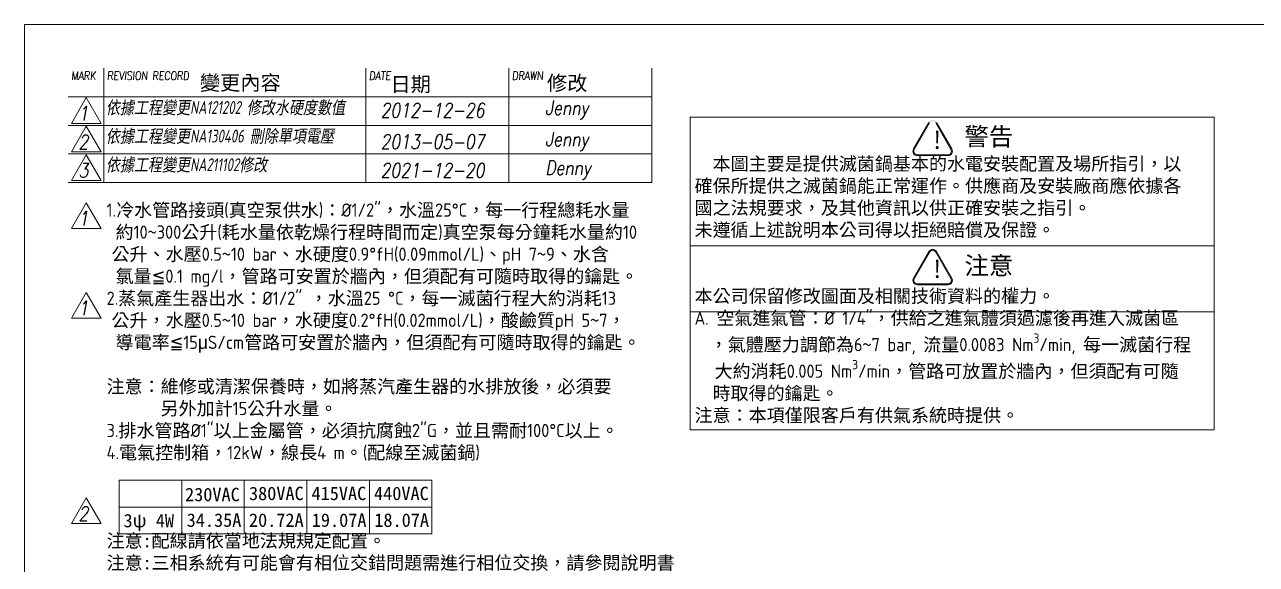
# Model space of a CAD drawing. Header units: millimetres. Extents: x -232689 to -212004, y -12246 to -4006.
# Drawn here: x -223724 to -216830, y -7026 to -4006 of the extents above; entities that cross this region are included whole.
import ezdxf

# ---------------------------------------------------------------- set-up
doc = ezdxf.new("R2010")
doc.units = ezdxf.units.MM
doc.layers.get('0').update_dxf_attribs({"lineweight": 25})
for name, color, linetype, lineweight in [('D', 3, 'Continuous', 13), ('F', 7, 'Continuous', 15), ('T', 4, 'Continuous', 15)]:
    doc.layers.add(name, color=color, linetype=linetype, lineweight=lineweight)
doc.styles.get("Standard").update_dxf_attribs({"font": 'KAIU.TTF'})
doc.styles.add('STU25', font='isocp2.shx')
doc.styles.add('Text', font='romans.shx', dxfattribs={"width": 0.8, "oblique": 10})

msp = doc.modelspace()

# ---------------------------------------------------------------- hatches: boundary and pattern name
at = {"layer": 'D'}
h = msp.add_hatch(color=11, dxfattribs=at)
edge = h.paths.add_edge_path()
edge.add_line((-218663.233, -4553.889), (-218748.592, -4701.735))
edge.add_arc((-218726.941, -4714.235), 25, 149.9999999, 270)
edge.add_line((-218726.941, -4739.235), (-218556.223, -4739.235))
edge.add_arc((-218556.223, -4714.235), 25, 270, 389.9999999)
edge.add_line((-218534.572, -4701.735), (-218619.931, -4553.889))
edge.add_arc((-218641.582, -4566.389), 25, 30, 150)
edge = h.paths.add_edge_path(flags=16)
edge.add_arc((-218641.582, -4566.389), 20, 30, 150)
edge.add_line((-218658.902, -4556.389), (-218744.261, -4704.235))
edge.add_arc((-218726.941, -4714.235), 20, 149.9999999, 270)
edge.add_line((-218726.941, -4734.235), (-218556.223, -4734.235))
edge.add_arc((-218556.223, -4714.235), 20, 270, 389.9999999)
edge.add_line((-218538.902, -4704.235), (-218624.261, -4556.389))
h = msp.add_hatch(color=11, dxfattribs=at)
edge = h.paths.add_edge_path()
edge.add_ellipse((-218726.941, -5436.682), major_axis=(25, 0), ratio=1, start_angle=149.9999999, end_angle=270)
edge.add_line((-218726.941, -5461.682), (-218556.223, -5461.682))
edge.add_ellipse((-218556.223, -5436.682), major_axis=(25, 0), ratio=1, start_angle=270, end_angle=389.9999999)
edge.add_line((-218534.572, -5424.182), (-218619.931, -5276.336))
edge.add_ellipse((-218641.582, -5288.836), major_axis=(25, 0), ratio=1, start_angle=30, end_angle=150)
edge.add_line((-218663.233, -5276.336), (-218748.592, -5424.182))
edge = h.paths.add_edge_path(flags=16)
edge.add_ellipse((-218726.941, -5436.682), major_axis=(20, 0), ratio=1, start_angle=149.9999999, end_angle=270)
edge.add_line((-218726.941, -5456.682), (-218556.223, -5456.682))
edge.add_ellipse((-218556.223, -5436.682), major_axis=(20, 0), ratio=1, start_angle=270, end_angle=389.9999999)
edge.add_line((-218538.902, -5426.682), (-218624.261, -5278.836))
edge.add_ellipse((-218641.582, -5288.836), major_axis=(20, 0), ratio=1, start_angle=30, end_angle=150)
edge.add_line((-218658.902, -5278.836), (-218744.261, -5426.682))

# ---------------------------------------------------------------- linework, layer by layer
at = {"layer": 'D', "color": 11}
for p, q in [((-218663.233, -4553.889), (-218748.592, -4701.735)), ((-218658.902, -4556.389), (-218744.261, -4704.235)), ((-218624.261, -4556.389), (-218538.902, -4704.235)), ((-218619.931, -4553.889), (-218534.572, -4701.735)), ((-218726.941, -4734.235), (-218556.223, -4734.235)), ((-218726.941, -4739.235), (-218556.223, -4739.235)), ((-218663.233, -5276.336), (-218748.592, -5424.182)), ((-218658.902, -5278.836), (-218744.261, -5426.682)), ((-218624.261, -5278.836), (-218538.902, -5426.682)), ((-218619.931, -5276.336), (-218534.572, -5424.182)), ((-218726.941, -5456.682), (-218556.223, -5456.682)), ((-218726.941, -5461.682), (-218556.223, -5461.682))]:
    msp.add_line(p, q, dxfattribs=at)
at = {"layer": 'D'}
for p, q in [((-223194.256, -6556.058), (-223194.256, -6856.058)), ((-223194.256, -6556.058), (-221444.256, -6556.058)), ((-222844.256, -6556.058), (-222844.256, -6856.058)), ((-222494.256, -6556.058), (-222494.256, -6856.058)), ((-222144.256, -6556.058), (-222144.256, -6856.058)), ((-221794.256, -6556.058), (-221794.256, -6856.058)), ((-221444.256, -6556.058), (-221444.256, -6856.058)), ((-223194.256, -6706.058), (-221444.256, -6706.058)), ((-223194.256, -6856.058), (-221444.256, -6856.058))]:
    msp.add_line(p, q, dxfattribs=at)
at = {"layer": 'D', "color": 11}
for points in [[(-219998.508, -4523.5), (-217065.851, -4523.5), (-217065.851, -5243.172), (-219998.508, -5243.172)], [(-219998.508, -5243.172), (-217065.851, -5243.172), (-217065.851, -5613.972), (-219998.508, -5613.972)], [(-219998.508, -5613.972), (-217065.851, -5613.972), (-217065.851, -6273.413), (-219998.508, -6273.413)]]:
    msp.add_lwpolyline(points, close=True, dxfattribs=at)
for centre, radius, start, end in [((-218726.941, -4714.235), 25, 149.9999999, 270), ((-218726.941, -4714.235), 20, 149.9999999, 270), ((-218556.223, -4714.235), 25, 270, 29.9999999), ((-218556.223, -4714.235), 20, 270, 29.9999999), ((-218641.582, -5288.836), 25, 30, 150), ((-218641.582, -5288.836), 20, 30, 150), ((-218726.941, -5436.682), 25, 149.9999999, 270), ((-218726.941, -5436.682), 20, 149.9999999, 270), ((-218556.223, -5436.682), 25, 270, 29.9999999), ((-218556.223, -5436.682), 20, 270, 29.9999999)]:
    msp.add_arc(centre, radius, start, end, dxfattribs=at)
at = {"layer": 'F', "color": 7}
for p, q in [((-223280.345, -4249.568), (-223280.345, -4889.568)), ((-221813.545, -4889.568), (-221813.545, -4249.568)), ((-221013.545, -4889.568), (-221013.545, -4249.568)), ((-220213.545, -4569.568), (-220213.545, -4249.568)), ((-220213.545, -4409.568), (-223480.345, -4409.568)), ((-223480.345, -4569.568), (-220213.545, -4569.568)), ((-223480.345, -4729.568), (-220213.545, -4729.568)), ((-223480.345, -4889.568), (-220213.545, -4889.568))]:
    msp.add_line(p, q, dxfattribs=at)
at = {"layer": 'F'}
msp.add_line((-220213.545, -4249.568), (-220213.545, -4889.568), dxfattribs=at)
at = {"layer": 'F', "color": 6}
msp.add_lwpolyline([(-223723.919, -4005.993), (-223723.919, -12245.993), (-212003.919, -12245.993), (-212003.919, -4005.993)], close=True, dxfattribs=at)
msp.add_lwpolyline([(-223723.919, -4005.993), (-223723.919, -12245.993), (-212003.919, -12245.993), (-212003.919, -4005.993)], close=True, dxfattribs=at)
at = {"layer": 'F', "color": 7}
for points in [[(-223378.819, -4414.607), (-223461.922, -4558.545), (-223295.716, -4558.545)], [(-223378.819, -4574.607), (-223461.922, -4718.545), (-223295.716, -4718.545)], [(-223378.819, -4734.607), (-223461.922, -4878.545), (-223295.716, -4878.545)], [(-223378.819, -5003.045), (-223461.922, -5146.984), (-223295.716, -5146.984)], [(-223378.819, -5504.939), (-223461.922, -5648.877), (-223295.716, -5648.877)], [(-223378.819, -6654.51), (-223461.922, -6798.449), (-223295.716, -6798.449)]]:
    msp.add_lwpolyline(points, close=True, dxfattribs=at)

# ---------------------------------------------------------------- texts
at = {"lineweight": -3}
for s, p in [('變更內容', (-222743.159, -4372.932)), ('日期', (-221676.349, -4380.843)), ('修改', (-220800.368, -4374.514))]:
    msp.add_text(s, height=83.0297, dxfattribs=at).set_placement(p)
at = {"layer": 'D', "color": 11, "attachment_point": 1, "style": 'STU25'}
for s, insert, char_height in [('{\\f標楷體|b0|i0|c136|p65;!}', (-218649.893, -4601.119), 100), ('{\\f標楷體|b0|i0|c136|p65;警告}', (-218463.38, -4581.75), 100), ('\\A1;\\P{\\f標楷體|b0|i0|c136|p65;  本圖主要是提供滅菌鍋基本的水電安裝配置及場所指引，以\\P確保所提供之滅菌鍋能正常運作。供應商及安裝廠商應依據各\\P國之法規要求，及其他資訊以供正確安裝之指引。\\P未遵循上述說明本公司得以拒絕賠償及保證。\\P\\P\\P本公司保留修改圖面及相關技術資料的權力。\\P}A. {\\f標楷體|b0|i0|c136|p65;空氣進氣管：}%%c 1/4"{\\f標楷體|b0|i0|c136|p65;，供給之進氣體須過濾後再進入滅菌區\\P}  {\\f標楷體|b0|i0|c136|p65;，氣體壓力調節為}6{\\f標楷體|b0|i0|c136|p65;~}7 bar, {\\f標楷體|b0|i0|c136|p65;流量}0.0083 Nm{\\H0.7x;\\S3^ ;}/min, {\\f標楷體|b0|i0|c136|p65;每一滅菌行程\\P}  {\\f???|b0|i0|c0|p65; \\f標楷體|b0|i0|c136|p65;大約消耗}0.005 Nm{\\H0.7x;\\S3^ ;}/min{\\f標楷體|b0|i0|c136|p65;，管路可放置於牆內，但須配有可隨\\P  時取得的鑰匙。\\P注意：本項僅限客戶有供氣系統時提供。}', (-219974.136, -4624.203), 74), ('1.{\\f標楷體|b0|i0|c136|p65;冷水管路接頭}({\\f標楷體|b0|i0|c136|p65;真空泵供水}){\\f標楷體|b0|i0|c136|p65;：}%%C1/2"{\\f標楷體|b0|i0|c136|p65;，水溫}25%%DC{\\f標楷體|b0|i0|c136|p65;，每一行程總耗水量\\P 約}10{\\f標楷體|b0|i0|c136|p65;~}300{\\f標楷體|b0|i0|c136|p65;公升}({\\f標楷體|b0|i0|c136|p65;耗水量依乾燥行程時間而定}){\\f標楷體|b0|i0|c136|p65;真空泵每分鐘耗水量約}10\\P{\\f???|b0|i0|c0|p65; \\f標楷體|b0|i0|c136|p65;公升、水壓}0.5{\\f標楷體|b0|i0|c136|p65;~}10 bar{\\f標楷體|b0|i0|c136|p65;、水硬度}0.9%%DfH(0.09mmol/L){\\f標楷體|b0|i0|c136|p65;、}pH 7{\\f標楷體|b0|i0|c136|p65;~}9{\\f標楷體|b0|i0|c136|p65;、水含\\P 氯量\\f新細明體|b0|i0|c136|p18;≦}0.1 mg/l{\\f標楷體|b0|i0|c136|p65;，管路可安置於牆內，但須配有可隨時取得的鑰匙。}\\P2.{\\f標楷體|b0|i0|c136|p65;蒸氣產生器出水：}%%C1/2" {\\f標楷體|b0|i0|c136|p65;，水溫}25 %%DC{\\f標楷體|b0|i0|c136|p65;，每一滅菌行程大約消耗}13\\P{\\f???|b0|i0|c0|p65; \\f標楷體|b0|i0|c136|p65;公升，水壓}0.5{\\f標楷體|b0|i0|c136|p65;~}10 bar{\\f標楷體|b0|i0|c136|p65;，水硬度}0.2%%DfH(0.02mmol/L){\\f標楷體|b0|i0|c136|p65;，酸鹼質}pH 5{\\f標楷體|b0|i0|c136|p65;~}7{\\f標楷體|b0|i0|c136|p65;，\\P 導電率\\f新細明體|b0|i0|c136|p18;≦}15{\\f新細明體|b0|i0|c136|p16;μ}S/cm{\\f標楷體|b0|i0|c136|p65;管路可安置於牆內，但須配有可隨時取得的鑰匙。\\P\\P注意：維修或清潔保養時，如將蒸汽產生器的水排放後，必須要\\P      另外加計}15{\\f標楷體|b0|i0|c136|p65;公升水量。}\\P3.{\\f標楷體|b0|i0|c136|p65;排水管路}%%C1"{\\f標楷體|b0|i0|c136|p65;以上金屬管，必須抗腐蝕}2"G{\\f標楷體|b0|i0|c136|p65;，並且需耐}100%%DC{\\f標楷體|b0|i0|c136|p65;以上。} \\P4.{\\f標楷體|b0|i0|c136|p65;電氣控制箱，}12kW{\\f標楷體|b0|i0|c136|p65;，線長}4 m{\\f標楷體|b0|i0|c136|p65;。}({\\f標楷體|b0|i0|c136|p65;配線至滅菌鍋}) \\P\\P\\P\\P{\\f標楷體|b0|i0|c136|p65;注意:配線請依當地法規規定配置。\\P\\fDFKai-SB|b0|i0|c136|p65;注意:三相系統有可能會有相位交錯問題需進行相位交換，請參閱說明書\\P     或維修手冊。}\\P5. {\\f標楷體|b0|i0|c136|p65;排風機需加柵網，排風量}300 Kcal/h{\\f標楷體|b0|i0|c136|p65;。}\\P6.{\\f標楷體|b0|i0|c136|p65;真空泵排水管}(6){\\f標楷體|b0|i0|c136|p65;及儀器之}(7,7-1,7-2,7-3){\\f標楷體|b0|i0|c136|p65;排氣管於管路裝配時加裝\\P逆止閥。\\P}\\PB.{\\f標楷體|b0|i0|c136|p65;為維持儀器乾燥之效能及排水效能，將儀器水平調整至前低後}\\P  {\\f標楷體|b0|i0|c136|p65;高，其傾斜角度為略}1%%D{\\f標楷體|b0|i0|c136|p65;~}2%%D{\\f標楷體|b0|i0|c136|p65;。}', (-223265.266, -5006.716), 74), ('{\\f標楷體|b0|i0|c136|p65;注意}', (-218463.38, -5304.197), 100), ('{\\f標楷體|b0|i0|c136|p65;!}', (-218649.893, -5323.566), 100), ('{\\f標楷體|b0|i0|c136|p65;230VAC}', (-222826.012, -6598.008), 75), ('{\\f標楷體|b0|i0|c136|p65;380VAC}', (-222468.129, -6591.823), 75), ('{\\f標楷體|b0|i0|c136|p65;415VAC}', (-222118.129, -6591.823), 75), ('{\\f標楷體|b0|i0|c136|p65;440VAC}', (-221768.129, -6591.823), 75), ('{\\f標楷體|b0|i0|c136|p65;3ψ 4W}', (-223170.447, -6744.047), 75), ('{\\f標楷體|b0|i0|c136|p65;34.35A}', (-222817.037, -6741.377), 75), ('{\\f標楷體|b0|i0|c136|p65;20.72A}', (-222468.242, -6741.377), 75), ('{\\f標楷體|b0|i0|c136|p65;19.07A}', (-222116.634, -6741.377), 75), ('{\\f標楷體|b0|i0|c136|p65;18.07A}', (-221766.634, -6741.377), 75)]:
    msp.add_mtext(s, dxfattribs=dict(at, insert=insert, char_height=char_height))
at = {"layer": 'F', "color": 1, "lineweight": 15, "style": 'Text', "oblique": 5, "width": 0.8}
for s, p in [('MARK', (-223462.654, -4315.612)), ('REVISION RECORD', (-223262.654, -4315.612)), ('DATE', (-221795.854, -4315.612)), ('DRAWN', (-220995.854, -4315.612))]:
    msp.add_text(s, height=48, dxfattribs=at).set_placement(p)
at = {"layer": 'T', "lineweight": 20, "style": 'Text', "oblique": 10, "width": 0.8}
for s, p in [('1', (-223422.319, -4542.119)), ('2012-12-26', (-221731.226, -4524.973)), ('Jenny', (-220809.929, -4510.929)), ('Jenny', (-220809.929, -4686.973)), ('2', (-223422.319, -4702.119)), ('2013-05-07', (-221731.226, -4701.018)), ('3', (-223422.319, -4862.119)), ('2021-12-20', (-221731.226, -4861.018)), ('Denny', (-220809.929, -4846.973)), ('1', (-223422.319, -5130.557)), ('1', (-223422.319, -5632.451)), ('2', (-223422.319, -6782.022))]:
    msp.add_text(s, height=80, dxfattribs=at).set_placement(p)
at = {"layer": 'T', "linetype": 'Continuous', "lineweight": 20, "char_height": 71.9992, "attachment_point": 1, "style": 'Text'}
for s, insert in [('{\\fDFKai-SB|b0|i0|c136|p65;依據工程變更\\Fisocp2.shx;NA121202 \\fDFKai-SB|b0|i0|c136|p65;修改水硬度數值}', (-223268.82, -4433.758)), ('{\\fDFKai-SB|b0|i0|c136|p65;依據工程變更\\Fisocp2.shx;NA130406 \\fDFKai-SB|b0|i0|c136|p65;刪除單項電壓}', (-223268.82, -4593.758)), ('{\\fDFKai-SB|b0|i0|c136|p65;依據工程變更\\Fisocp2.shx|c136;NA211102\\fDFKai-SB|b0|i0|c136|p65;修改}', (-223268.82, -4753.758))]:
    msp.add_mtext(s, dxfattribs=dict(at, insert=insert))

doc.saveas('drawing.dxf')
